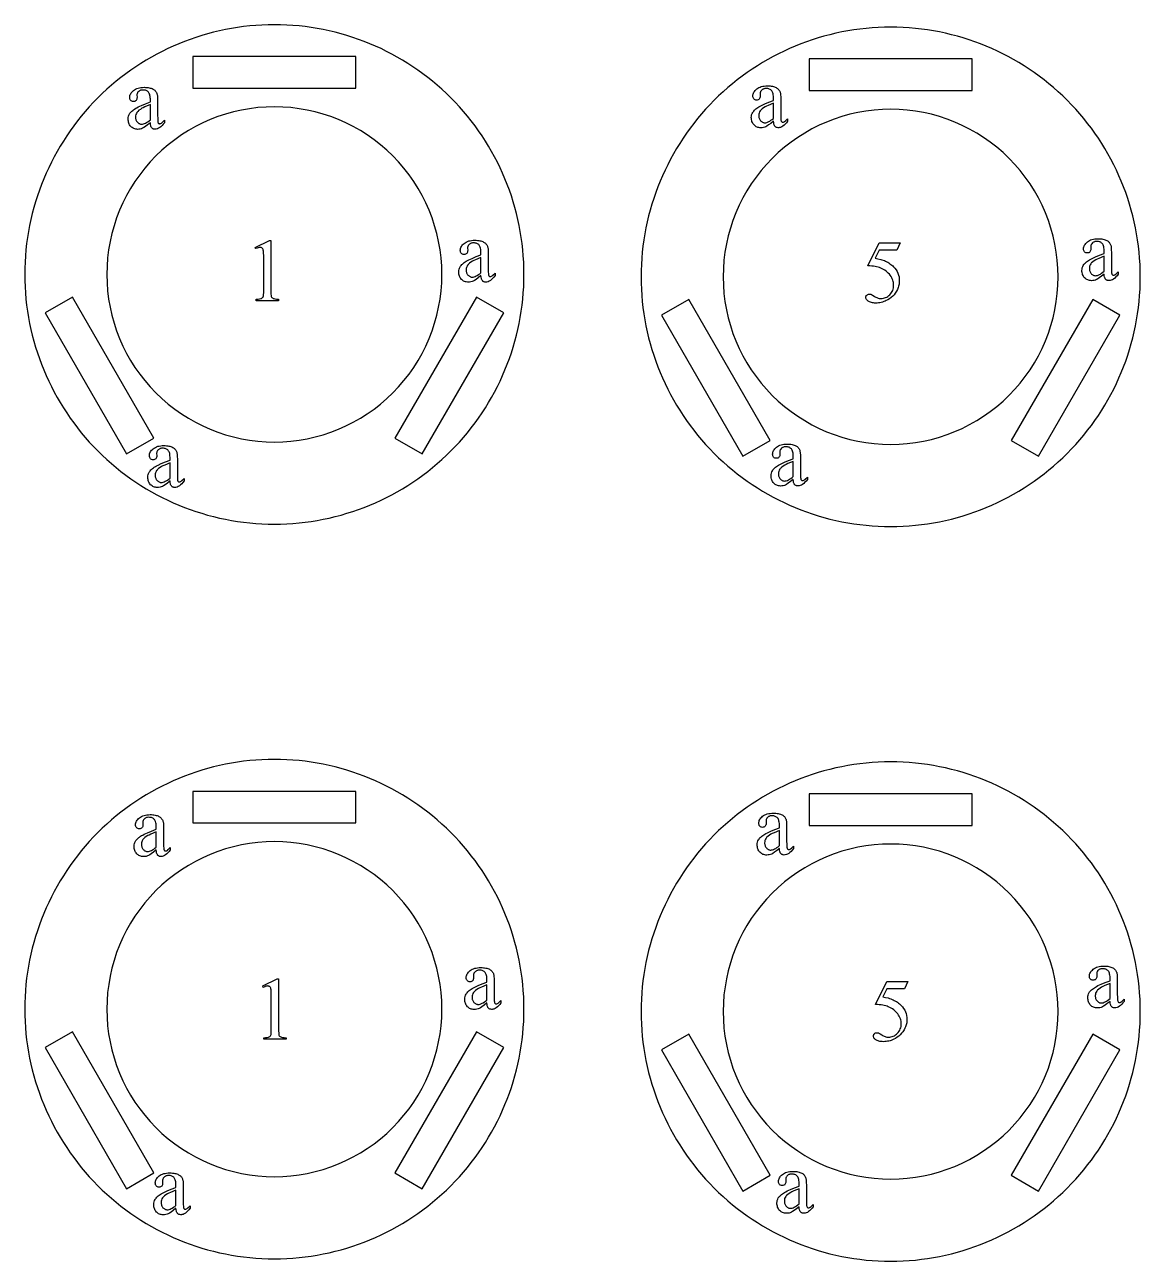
# Model space of a CAD drawing. Extents: x 6 to 600, y -207 to 349.
# Drawn here: x 8.3 to 114.5, y 12.2 to 129.8 of the extents above; entities that cross this region are included whole.
import ezdxf

# ---------------------------------------------------------------- set-up
doc = ezdxf.new("R2010")
doc.units = 0
doc.header["$MEASUREMENT"] = 0
for name, color, linetype in [('EXT', 1, 'CONTINUOUS'), ('INT', 5, 'CONTINUOUS'), ('POCKET_2_5MM', 3, 'CONTINUOUS'), ('TEXT', 18, 'CONTINUOUS')]:
    doc.layers.add(name, color=color, linetype=linetype)

msp = doc.modelspace()

# ---------------------------------------------------------------- linework, layer by layer
at = {"layer": 'EXT'}
for points in [[(32.07, 129.83, 0.414214), (8.32, 106.08, 0.414214), (32.07, 82.33, 0.414214), (55.82, 106.08, 0.414214)], [(90.71, 129.6, 0.414214), (66.96, 105.85, 0.414214), (90.71, 82.1, 0.414214), (114.46, 105.85, 0.414214)], [(32.07, 59.95, 0.414214), (8.32, 36.2, 0.414214), (32.07, 12.45, 0.414214), (55.82, 36.2, 0.414214)], [(90.71, 59.72, 0.414214), (66.96, 35.97, 0.414214), (90.71, 12.22, 0.414214), (114.46, 35.97, 0.414214)]]:
    msp.add_lwpolyline(points, format="xyb", close=True, dxfattribs=at)
at = {"layer": 'INT'}
for points in [[(32.07, 122.02, 0.414214), (16.13, 106.08, 0.414214), (32.07, 90.14, 0.414214), (48.01, 106.08, 0.414214)], [(90.71, 121.79, 0.414214), (74.77, 105.85, 0.414214), (90.71, 89.91, 0.414214), (106.64, 105.85, 0.414214)], [(32.07, 52.13, 0.414214), (16.13, 36.2, 0.414214), (32.07, 20.26, 0.414214), (48.01, 36.2, 0.414214)], [(90.71, 51.9, 0.414214), (74.77, 35.97, 0.414214), (90.71, 20.03, 0.414214), (106.64, 35.97, 0.414214)]]:
    msp.add_lwpolyline(points, format="xyb", close=True, dxfattribs=at)
at = {"layer": 'POCKET_2_5MM'}
for points in [[(24.32, 123.8), (39.82, 123.8), (39.82, 126.8), (24.32, 126.8)], [(82.96, 123.57), (98.46, 123.57), (98.46, 126.57), (82.96, 126.57)], [(20.6, 90.51), (12.85, 103.93), (10.25, 102.43), (18, 89.01)], [(51.29, 103.93), (43.54, 90.51), (46.14, 89.01), (53.89, 102.43)], [(79.24, 90.28), (71.49, 103.7), (68.89, 102.2), (76.64, 88.78)], [(109.93, 103.7), (102.18, 90.28), (104.77, 88.78), (112.52, 102.2)], [(24.32, 53.91), (39.82, 53.91), (39.82, 56.91), (24.32, 56.91)], [(82.96, 53.68), (98.46, 53.68), (98.46, 56.68), (82.96, 56.68)], [(20.6, 20.62), (12.85, 34.05), (10.25, 32.55), (18, 19.12)], [(51.29, 34.05), (43.54, 20.62), (46.14, 19.12), (53.89, 32.55)], [(79.24, 20.39), (71.49, 33.82), (68.89, 32.32), (76.64, 18.89)], [(109.93, 33.82), (102.18, 20.39), (104.77, 18.89), (112.52, 32.32)]]:
    msp.add_lwpolyline(points, close=True, dxfattribs=at)
at = {"layer": 'TEXT'}
for points in [[(20.28, 120.51), (20.01, 120.31), (19.8, 120.15), (19.64, 120.05), (19.54, 119.99), (19.43, 119.94), (19.31, 119.91), (19.19, 119.89), (19.06, 119.88), (18.97, 119.89), (18.88, 119.9), (18.79, 119.92), (18.71, 119.95), (18.63, 119.99), (18.55, 120.04), (18.48, 120.09), (18.42, 120.15), (18.36, 120.22), (18.3, 120.3), (18.26, 120.38), (18.22, 120.47), (18.2, 120.56), (18.18, 120.65), (18.16, 120.76), (18.16, 120.86), (18.17, 121), (18.19, 121.12), (18.23, 121.24), (18.29, 121.34), (18.33, 121.41), (18.39, 121.48), (18.45, 121.55), (18.52, 121.62), (18.6, 121.68), (18.68, 121.75), (18.77, 121.81), (18.88, 121.88), (18.99, 121.94), (19.12, 122.01), (19.44, 122.15), (19.82, 122.31), (20.28, 122.48), (20.28, 122.63), (20.27, 122.77), (20.26, 122.89), (20.25, 123.01), (20.23, 123.11), (20.21, 123.2), (20.17, 123.28), (20.14, 123.35), (20.1, 123.41), (20.05, 123.46), (20, 123.5), (19.94, 123.54), (19.87, 123.57), (19.81, 123.59), (19.73, 123.61), (19.65, 123.62), (19.57, 123.62), (19.45, 123.61), (19.39, 123.6), (19.34, 123.59), (19.29, 123.57), (19.24, 123.54), (19.2, 123.51), (19.16, 123.48), (19.09, 123.41), (19.06, 123.37), (19.04, 123.33), (19.02, 123.29), (19.01, 123.25), (19, 123.2), (19, 123.16), (19.01, 122.92), (19, 122.83), (18.98, 122.75), (18.95, 122.68), (18.91, 122.62), (18.86, 122.58), (18.8, 122.54), (18.73, 122.53), (18.65, 122.52), (18.58, 122.53), (18.51, 122.55), (18.46, 122.58), (18.4, 122.63), (18.36, 122.69), (18.33, 122.75), (18.31, 122.83), (18.31, 122.92), (18.31, 123.01), (18.33, 123.1), (18.36, 123.18), (18.4, 123.26), (18.45, 123.34), (18.51, 123.42), (18.59, 123.5), (18.67, 123.58), (18.77, 123.65), (18.87, 123.71), (18.99, 123.76), (19.11, 123.8), (19.24, 123.83), (19.38, 123.86), (19.54, 123.87), (19.7, 123.88), (19.82, 123.87), (19.94, 123.86), (20.05, 123.85), (20.16, 123.83), (20.26, 123.81), (20.35, 123.78), (20.44, 123.75), (20.53, 123.71), (20.58, 123.67), (20.64, 123.63), (20.69, 123.59), (20.74, 123.54), (20.78, 123.49), (20.82, 123.43), (20.85, 123.37), (20.89, 123.3), (20.9, 123.25), (20.92, 123.19), (20.94, 123.03), (20.96, 122.83), (20.96, 122.57), (20.96, 121.28), (20.97, 120.84), (20.97, 120.7), (20.98, 120.62), (20.99, 120.56), (21.01, 120.51), (21.03, 120.48), (21.05, 120.45), (21.07, 120.43), (21.1, 120.42), (21.13, 120.41), (21.16, 120.41), (21.22, 120.42), (21.28, 120.44), (21.33, 120.48), (21.4, 120.54), (21.61, 120.74), (21.61, 120.51), (21.5, 120.37), (21.38, 120.24), (21.27, 120.13), (21.16, 120.04), (21.05, 119.98), (20.94, 119.93), (20.83, 119.9), (20.78, 119.89), (20.72, 119.89), (20.63, 119.9), (20.58, 119.91), (20.54, 119.92), (20.5, 119.94), (20.47, 119.97), (20.43, 120), (20.4, 120.03), (20.37, 120.07), (20.35, 120.11), (20.33, 120.16), (20.31, 120.22), (20.29, 120.35)], [(79.57, 120.65), (79.3, 120.45), (79.09, 120.3), (78.93, 120.19), (78.83, 120.13), (78.72, 120.08), (78.6, 120.05), (78.48, 120.03), (78.36, 120.03), (78.26, 120.03), (78.17, 120.04), (78.08, 120.06), (78, 120.09), (77.92, 120.13), (77.84, 120.18), (77.77, 120.23), (77.71, 120.3), (77.65, 120.37), (77.59, 120.44), (77.55, 120.52), (77.51, 120.61), (77.49, 120.7), (77.47, 120.8), (77.46, 120.9), (77.45, 121), (77.46, 121.14), (77.48, 121.26), (77.52, 121.38), (77.58, 121.49), (77.62, 121.56), (77.68, 121.62), (77.74, 121.69), (77.81, 121.76), (77.89, 121.83), (77.97, 121.89), (78.07, 121.95), (78.17, 122.02), (78.28, 122.08), (78.41, 122.15), (78.73, 122.29), (79.11, 122.45), (79.57, 122.62), (79.57, 122.77), (79.56, 122.91), (79.56, 123.03), (79.54, 123.15), (79.52, 123.25), (79.5, 123.34), (79.47, 123.42), (79.43, 123.49), (79.39, 123.55), (79.34, 123.6), (79.29, 123.64), (79.23, 123.68), (79.16, 123.71), (79.1, 123.73), (79.02, 123.75), (78.95, 123.76), (78.86, 123.76), (78.74, 123.75), (78.68, 123.74), (78.63, 123.73), (78.58, 123.71), (78.53, 123.68), (78.49, 123.66), (78.45, 123.62), (78.38, 123.55), (78.35, 123.51), (78.33, 123.47), (78.31, 123.43), (78.3, 123.39), (78.29, 123.34), (78.29, 123.3), (78.3, 123.06), (78.29, 122.97), (78.27, 122.89), (78.24, 122.82), (78.2, 122.76), (78.15, 122.72), (78.09, 122.69), (78.02, 122.67), (77.94, 122.66), (77.87, 122.67), (77.81, 122.69), (77.75, 122.72), (77.69, 122.77), (77.65, 122.83), (77.62, 122.9), (77.6, 122.97), (77.6, 123.06), (77.6, 123.15), (77.62, 123.24), (77.65, 123.32), (77.69, 123.4), (77.74, 123.49), (77.8, 123.56), (77.88, 123.64), (77.96, 123.72), (78.06, 123.79), (78.16, 123.85), (78.28, 123.9), (78.4, 123.94), (78.53, 123.97), (78.67, 124), (78.83, 124.01), (78.99, 124.02), (79.11, 124.01), (79.23, 124.01), (79.34, 123.99), (79.45, 123.97), (79.55, 123.95), (79.64, 123.92), (79.73, 123.89), (79.82, 123.85), (79.87, 123.81), (79.93, 123.77), (79.98, 123.73), (80.03, 123.68), (80.07, 123.63), (80.11, 123.57), (80.15, 123.51), (80.18, 123.44), (80.19, 123.39), (80.21, 123.33), (80.23, 123.17), (80.25, 122.97), (80.25, 122.71), (80.25, 121.42), (80.26, 120.99), (80.26, 120.85), (80.27, 120.76), (80.28, 120.7), (80.3, 120.66), (80.32, 120.62), (80.34, 120.59), (80.37, 120.58), (80.39, 120.56), (80.42, 120.56), (80.45, 120.55), (80.51, 120.56), (80.57, 120.58), (80.62, 120.62), (80.69, 120.68), (80.9, 120.88), (80.9, 120.65), (80.79, 120.51), (80.67, 120.38), (80.56, 120.27), (80.45, 120.19), (80.34, 120.12), (80.23, 120.07), (80.12, 120.04), (80.07, 120.03), (80.01, 120.03), (79.92, 120.04), (79.87, 120.05), (79.83, 120.07), (79.79, 120.08), (79.76, 120.11), (79.72, 120.14), (79.69, 120.17), (79.66, 120.21), (79.64, 120.25), (79.62, 120.3), (79.6, 120.36), (79.58, 120.49)], [(79.57, 120.92), (79.57, 122.37), (79.05, 122.16), (78.88, 122.08), (78.76, 122.02), (78.61, 121.92), (78.48, 121.83), (78.37, 121.73), (78.33, 121.68), (78.29, 121.64), (78.23, 121.53), (78.18, 121.43), (78.16, 121.32), (78.15, 121.2), (78.15, 121.13), (78.16, 121.06), (78.17, 120.99), (78.19, 120.93), (78.22, 120.87), (78.25, 120.81), (78.28, 120.75), (78.33, 120.7), (78.37, 120.66), (78.42, 120.62), (78.47, 120.58), (78.52, 120.56), (78.57, 120.53), (78.62, 120.52), (78.68, 120.51), (78.74, 120.51), (78.82, 120.51), (78.91, 120.53), (79, 120.57), (79.1, 120.61), (79.21, 120.67), (79.32, 120.74), (79.44, 120.82)], [(20.28, 120.78), (20.28, 122.23), (19.76, 122.02), (19.59, 121.94), (19.47, 121.88), (19.32, 121.78), (19.19, 121.69), (19.08, 121.59), (19.04, 121.54), (19, 121.49), (18.94, 121.39), (18.89, 121.29), (18.87, 121.17), (18.86, 121.06), (18.86, 120.99), (18.87, 120.92), (18.88, 120.85), (18.9, 120.79), (18.93, 120.73), (18.96, 120.67), (18.99, 120.61), (19.04, 120.56), (19.08, 120.52), (19.13, 120.48), (19.18, 120.44), (19.23, 120.42), (19.28, 120.39), (19.33, 120.38), (19.39, 120.37), (19.45, 120.37), (19.53, 120.37), (19.62, 120.39), (19.71, 120.42), (19.81, 120.47), (19.92, 120.53), (20.03, 120.6), (20.15, 120.68)], [(111.03, 106.11), (110.76, 105.91), (110.55, 105.75), (110.39, 105.64), (110.29, 105.59), (110.18, 105.54), (110.06, 105.51), (109.94, 105.49), (109.81, 105.48), (109.72, 105.49), (109.63, 105.5), (109.54, 105.52), (109.45, 105.55), (109.38, 105.59), (109.3, 105.63), (109.23, 105.69), (109.16, 105.75), (109.1, 105.82), (109.05, 105.9), (109.01, 105.98), (108.97, 106.06), (108.95, 106.15), (108.93, 106.25), (108.91, 106.35), (108.91, 106.46), (108.92, 106.59), (108.94, 106.72), (108.98, 106.84), (109.03, 106.94), (109.08, 107.01), (109.13, 107.08), (109.2, 107.15), (109.27, 107.22), (109.34, 107.28), (109.43, 107.35), (109.52, 107.41), (109.62, 107.47), (109.74, 107.54), (109.87, 107.6), (110.19, 107.75), (110.57, 107.91), (111.03, 108.08), (111.03, 108.23), (111.02, 108.36), (111.01, 108.49), (111, 108.6), (110.98, 108.71), (110.95, 108.8), (110.92, 108.88), (110.89, 108.95), (110.84, 109.01), (110.8, 109.06), (110.74, 109.1), (110.69, 109.14), (110.62, 109.17), (110.56, 109.19), (110.48, 109.21), (110.4, 109.22), (110.32, 109.22), (110.2, 109.21), (110.14, 109.2), (110.09, 109.18), (110.04, 109.16), (109.99, 109.14), (109.95, 109.11), (109.9, 109.08), (109.84, 109), (109.81, 108.97), (109.79, 108.93), (109.77, 108.89), (109.76, 108.84), (109.75, 108.8), (109.75, 108.75), (109.76, 108.51), (109.75, 108.42), (109.73, 108.34), (109.7, 108.28), (109.66, 108.22), (109.61, 108.17), (109.55, 108.14), (109.48, 108.12), (109.4, 108.12), (109.33, 108.12), (109.26, 108.14), (109.2, 108.18), (109.15, 108.22), (109.11, 108.28), (109.08, 108.35), (109.06, 108.43), (109.05, 108.52), (109.06, 108.61), (109.08, 108.69), (109.11, 108.78), (109.15, 108.86), (109.2, 108.94), (109.26, 109.02), (109.33, 109.1), (109.42, 109.17), (109.52, 109.24), (109.62, 109.3), (109.73, 109.36), (109.86, 109.4), (109.99, 109.43), (110.13, 109.45), (110.28, 109.47), (110.44, 109.47), (110.57, 109.47), (110.69, 109.46), (110.8, 109.45), (110.9, 109.43), (111.01, 109.41), (111.1, 109.38), (111.19, 109.34), (111.27, 109.3), (111.33, 109.27), (111.39, 109.23), (111.44, 109.19), (111.49, 109.14), (111.53, 109.08), (111.57, 109.03), (111.6, 108.97), (111.63, 108.9), (111.65, 108.85), (111.67, 108.79), (111.69, 108.63), (111.7, 108.42), (111.71, 108.17), (111.71, 106.88), (111.71, 106.44), (111.72, 106.3), (111.73, 106.21), (111.74, 106.16), (111.76, 106.11), (111.78, 106.08), (111.8, 106.05), (111.82, 106.03), (111.85, 106.02), (111.88, 106.01), (111.91, 106.01), (111.97, 106.02), (112.02, 106.04), (112.08, 106.08), (112.15, 106.14), (112.36, 106.34), (112.36, 106.11), (112.25, 105.96), (112.13, 105.84), (112.02, 105.73), (111.91, 105.64), (111.8, 105.57), (111.69, 105.52), (111.58, 105.5), (111.53, 105.49), (111.47, 105.49), (111.38, 105.49), (111.33, 105.51), (111.29, 105.52), (111.25, 105.54), (111.21, 105.56), (111.18, 105.59), (111.15, 105.63), (111.12, 105.67), (111.1, 105.71), (111.08, 105.76), (111.06, 105.82), (111.03, 105.95)], [(30.24, 108.65), (31.61, 109.32), (31.74, 109.32), (31.74, 104.57), (31.74, 104.36), (31.75, 104.19), (31.76, 104.06), (31.78, 103.98), (31.81, 103.93), (31.84, 103.88), (31.89, 103.84), (31.95, 103.8), (32.02, 103.78), (32.13, 103.76), (32.28, 103.74), (32.45, 103.73), (32.45, 103.58), (30.34, 103.58), (30.34, 103.73), (30.52, 103.74), (30.66, 103.76), (30.77, 103.78), (30.85, 103.8), (30.9, 103.84), (30.95, 103.87), (30.99, 103.92), (31.01, 103.96), (31.03, 104.04), (31.05, 104.17), (31.06, 104.34), (31.06, 104.57), (31.06, 107.61), (31.06, 107.89), (31.05, 108.11), (31.03, 108.28), (31.02, 108.4), (31, 108.46), (30.98, 108.51), (30.95, 108.56), (30.91, 108.59), (30.87, 108.62), (30.83, 108.64), (30.78, 108.65), (30.73, 108.65), (30.64, 108.65), (30.54, 108.62), (30.43, 108.58), (30.3, 108.53)], [(51.73, 105.97), (51.47, 105.76), (51.26, 105.61), (51.1, 105.5), (51, 105.44), (50.89, 105.4), (50.77, 105.37), (50.65, 105.35), (50.52, 105.34), (50.43, 105.34), (50.33, 105.36), (50.25, 105.38), (50.16, 105.41), (50.08, 105.45), (50.01, 105.49), (49.94, 105.55), (49.87, 105.61), (49.81, 105.68), (49.76, 105.76), (49.72, 105.84), (49.68, 105.92), (49.65, 106.01), (49.63, 106.11), (49.62, 106.21), (49.62, 106.32), (49.63, 106.45), (49.65, 106.58), (49.69, 106.69), (49.74, 106.8), (49.79, 106.87), (49.84, 106.94), (49.91, 107.01), (49.98, 107.07), (50.05, 107.14), (50.14, 107.21), (50.23, 107.27), (50.33, 107.33), (50.45, 107.4), (50.58, 107.46), (50.9, 107.61), (51.28, 107.77), (51.73, 107.94), (51.73, 108.09), (51.73, 108.22), (51.72, 108.35), (51.71, 108.46), (51.69, 108.57), (51.66, 108.66), (51.63, 108.74), (51.6, 108.81), (51.55, 108.87), (51.51, 108.92), (51.45, 108.96), (51.4, 109), (51.33, 109.03), (51.26, 109.05), (51.19, 109.06), (51.11, 109.07), (51.03, 109.08), (50.91, 109.07), (50.85, 109.06), (50.79, 109.04), (50.74, 109.02), (50.7, 109), (50.65, 108.97), (50.61, 108.94), (50.55, 108.86), (50.52, 108.83), (50.5, 108.79), (50.48, 108.74), (50.47, 108.7), (50.46, 108.66), (50.46, 108.61), (50.47, 108.37), (50.46, 108.28), (50.44, 108.2), (50.41, 108.14), (50.37, 108.08), (50.32, 108.03), (50.26, 108), (50.19, 107.98), (50.11, 107.97), (50.04, 107.98), (49.97, 108), (49.91, 108.04), (49.86, 108.08), (49.82, 108.14), (49.79, 108.21), (49.77, 108.29), (49.76, 108.38), (49.77, 108.47), (49.79, 108.55), (49.82, 108.64), (49.86, 108.72), (49.91, 108.8), (49.97, 108.88), (50.04, 108.96), (50.13, 109.03), (50.23, 109.1), (50.33, 109.16), (50.44, 109.21), (50.57, 109.26), (50.7, 109.29), (50.84, 109.31), (50.99, 109.33), (51.15, 109.33), (51.28, 109.33), (51.4, 109.32), (51.51, 109.31), (51.61, 109.29), (51.72, 109.26), (51.81, 109.24), (51.9, 109.2), (51.98, 109.16), (52.04, 109.13), (52.1, 109.09), (52.15, 109.04), (52.2, 109), (52.24, 108.94), (52.28, 108.89), (52.31, 108.82), (52.34, 108.76), (52.36, 108.71), (52.38, 108.65), (52.4, 108.49), (52.41, 108.28), (52.42, 108.03), (52.42, 106.74), (52.42, 106.3), (52.43, 106.16), (52.44, 106.07), (52.45, 106.02), (52.47, 105.97), (52.49, 105.93), (52.51, 105.91), (52.53, 105.89), (52.56, 105.88), (52.59, 105.87), (52.62, 105.87), (52.68, 105.87), (52.73, 105.9), (52.79, 105.94), (52.86, 106), (53.07, 106.2), (53.07, 105.97), (52.95, 105.82), (52.84, 105.69), (52.73, 105.59), (52.62, 105.5), (52.51, 105.43), (52.4, 105.38), (52.29, 105.35), (52.24, 105.35), (52.18, 105.34), (52.09, 105.35), (52.04, 105.36), (52, 105.38), (51.96, 105.4), (51.92, 105.42), (51.89, 105.45), (51.86, 105.49), (51.83, 105.52), (51.81, 105.57), (51.79, 105.62), (51.77, 105.68), (51.74, 105.81)], [(91.62, 109.08), (91.3, 108.38), (89.61, 108.38), (89.24, 107.62), (89.5, 107.57), (89.76, 107.51), (89.88, 107.47), (90, 107.43), (90.11, 107.39), (90.22, 107.34), (90.33, 107.28), (90.43, 107.23), (90.53, 107.17), (90.63, 107.1), (90.72, 107.03), (90.81, 106.96), (90.9, 106.89), (90.98, 106.81), (91.11, 106.66), (91.22, 106.51), (91.31, 106.35), (91.39, 106.19), (91.45, 106.02), (91.5, 105.85), (91.52, 105.67), (91.53, 105.48), (91.53, 105.37), (91.52, 105.26), (91.51, 105.15), (91.49, 105.05), (91.46, 104.95), (91.43, 104.85), (91.39, 104.75), (91.35, 104.66), (91.25, 104.48), (91.15, 104.31), (91.03, 104.15), (90.9, 104.01), (90.75, 103.89), (90.61, 103.77), (90.45, 103.67), (90.29, 103.59), (90.17, 103.53), (90.05, 103.49), (89.92, 103.45), (89.8, 103.42), (89.68, 103.39), (89.56, 103.37), (89.43, 103.36), (89.31, 103.36), (89.18, 103.36), (89.07, 103.37), (88.97, 103.38), (88.87, 103.4), (88.78, 103.43), (88.7, 103.46), (88.63, 103.49), (88.57, 103.53), (88.52, 103.57), (88.47, 103.62), (88.43, 103.66), (88.4, 103.71), (88.37, 103.76), (88.35, 103.81), (88.34, 103.86), (88.34, 103.91), (88.35, 103.97), (88.36, 104.02), (88.39, 104.07), (88.44, 104.12), (88.49, 104.15), (88.54, 104.18), (88.61, 104.2), (88.68, 104.2), (88.78, 104.2), (88.82, 104.19), (88.87, 104.17), (88.97, 104.11), (89.14, 104), (89.22, 103.95), (89.3, 103.91), (89.38, 103.87), (89.45, 103.84), (89.53, 103.82), (89.61, 103.8), (89.69, 103.79), (89.77, 103.79), (89.89, 103.79), (90.01, 103.81), (90.12, 103.84), (90.23, 103.88), (90.33, 103.93), (90.43, 103.99), (90.53, 104.07), (90.62, 104.15), (90.71, 104.25), (90.78, 104.35), (90.85, 104.45), (90.9, 104.56), (90.94, 104.67), (90.97, 104.79), (90.99, 104.92), (90.99, 105.05), (90.99, 105.17), (90.97, 105.3), (90.95, 105.42), (90.91, 105.54), (90.86, 105.66), (90.81, 105.77), (90.74, 105.89), (90.66, 106), (90.58, 106.11), (90.48, 106.21), (90.38, 106.3), (90.27, 106.39), (90.16, 106.47), (90.03, 106.55), (89.9, 106.62), (89.76, 106.68), (89.64, 106.73), (89.51, 106.76), (89.37, 106.8), (89.23, 106.83), (89.07, 106.85), (88.9, 106.87), (88.72, 106.89), (88.53, 106.9), (89.61, 109.08)], [(51.73, 106.24), (51.73, 107.68), (51.22, 107.47), (51.04, 107.39), (50.93, 107.33), (50.77, 107.24), (50.64, 107.14), (50.54, 107.05), (50.5, 107), (50.46, 106.95), (50.4, 106.85), (50.35, 106.74), (50.32, 106.63), (50.32, 106.51), (50.32, 106.44), (50.33, 106.37), (50.34, 106.3), (50.36, 106.24), (50.39, 106.18), (50.42, 106.12), (50.45, 106.07), (50.49, 106.02), (50.54, 105.97), (50.59, 105.93), (50.64, 105.9), (50.69, 105.87), (50.74, 105.85), (50.79, 105.83), (50.85, 105.82), (50.9, 105.82), (50.99, 105.83), (51.07, 105.85), (51.17, 105.88), (51.27, 105.93), (51.38, 105.98), (51.49, 106.06), (51.61, 106.14)], [(111.03, 106.38), (111.03, 107.83), (110.51, 107.61), (110.34, 107.53), (110.22, 107.47), (110.06, 107.38), (109.94, 107.29), (109.83, 107.19), (109.79, 107.14), (109.75, 107.09), (109.69, 106.99), (109.64, 106.88), (109.62, 106.77), (109.61, 106.66), (109.61, 106.58), (109.62, 106.51), (109.63, 106.45), (109.65, 106.38), (109.68, 106.32), (109.71, 106.26), (109.74, 106.21), (109.78, 106.16), (109.83, 106.11), (109.88, 106.07), (109.93, 106.04), (109.98, 106.01), (110.03, 105.99), (110.08, 105.97), (110.14, 105.97), (110.2, 105.96), (110.28, 105.97), (110.37, 105.99), (110.46, 106.02), (110.56, 106.07), (110.67, 106.12), (110.78, 106.2), (110.9, 106.28)], [(22.15, 86.44), (21.89, 86.23), (21.68, 86.08), (21.52, 85.97), (21.42, 85.91), (21.3, 85.87), (21.19, 85.84), (21.06, 85.82), (20.94, 85.81), (20.84, 85.81), (20.75, 85.83), (20.66, 85.85), (20.58, 85.88), (20.5, 85.92), (20.43, 85.96), (20.36, 86.02), (20.29, 86.08), (20.23, 86.15), (20.18, 86.23), (20.14, 86.31), (20.1, 86.39), (20.07, 86.48), (20.05, 86.58), (20.04, 86.68), (20.04, 86.79), (20.04, 86.92), (20.07, 87.05), (20.11, 87.16), (20.16, 87.27), (20.21, 87.34), (20.26, 87.41), (20.32, 87.48), (20.39, 87.54), (20.47, 87.61), (20.56, 87.67), (20.65, 87.74), (20.75, 87.8), (20.87, 87.87), (21, 87.93), (21.31, 88.08), (21.7, 88.24), (22.15, 88.41), (22.15, 88.56), (22.15, 88.69), (22.14, 88.82), (22.13, 88.93), (22.11, 89.04), (22.08, 89.13), (22.05, 89.21), (22.01, 89.28), (21.97, 89.34), (21.92, 89.39), (21.87, 89.43), (21.81, 89.47), (21.75, 89.49), (21.68, 89.52), (21.61, 89.53), (21.53, 89.54), (21.45, 89.55), (21.32, 89.54), (21.27, 89.53), (21.21, 89.51), (21.16, 89.49), (21.11, 89.47), (21.07, 89.44), (21.03, 89.41), (20.96, 89.33), (20.94, 89.29), (20.91, 89.26), (20.9, 89.21), (20.88, 89.17), (20.88, 89.13), (20.87, 89.08), (20.88, 88.84), (20.88, 88.75), (20.86, 88.67), (20.83, 88.61), (20.78, 88.55), (20.73, 88.5), (20.67, 88.47), (20.6, 88.45), (20.53, 88.44), (20.46, 88.45), (20.39, 88.47), (20.33, 88.5), (20.28, 88.55), (20.24, 88.61), (20.21, 88.68), (20.19, 88.76), (20.18, 88.85), (20.19, 88.93), (20.2, 89.02), (20.23, 89.11), (20.27, 89.19), (20.32, 89.27), (20.39, 89.35), (20.46, 89.43), (20.55, 89.5), (20.64, 89.57), (20.75, 89.63), (20.86, 89.68), (20.98, 89.73), (21.12, 89.76), (21.26, 89.78), (21.41, 89.8), (21.57, 89.8), (21.69, 89.8), (21.81, 89.79), (21.92, 89.78), (22.03, 89.76), (22.13, 89.73), (22.23, 89.71), (22.32, 89.67), (22.4, 89.63), (22.46, 89.6), (22.51, 89.56), (22.57, 89.51), (22.61, 89.47), (22.66, 89.41), (22.7, 89.36), (22.73, 89.29), (22.76, 89.23), (22.78, 89.18), (22.79, 89.12), (22.82, 88.96), (22.83, 88.75), (22.84, 88.5), (22.84, 87.21), (22.84, 86.77), (22.85, 86.63), (22.86, 86.54), (22.87, 86.49), (22.88, 86.44), (22.9, 86.4), (22.92, 86.38), (22.95, 86.36), (22.98, 86.35), (23, 86.34), (23.03, 86.34), (23.1, 86.34), (23.15, 86.37), (23.2, 86.41), (23.28, 86.47), (23.49, 86.67), (23.49, 86.44), (23.37, 86.29), (23.26, 86.16), (23.14, 86.06), (23.03, 85.97), (22.92, 85.9), (22.81, 85.85), (22.71, 85.82), (22.65, 85.82), (22.6, 85.81), (22.5, 85.82), (22.46, 85.83), (22.42, 85.85), (22.38, 85.87), (22.34, 85.89), (22.31, 85.92), (22.28, 85.96), (22.25, 85.99), (22.22, 86.04), (22.2, 86.09), (22.18, 86.15), (22.16, 86.28)], [(81.44, 86.58), (81.18, 86.38), (80.97, 86.22), (80.81, 86.11), (80.71, 86.05), (80.59, 86.01), (80.48, 85.98), (80.36, 85.96), (80.23, 85.95), (80.13, 85.96), (80.04, 85.97), (79.95, 85.99), (79.87, 86.02), (79.79, 86.06), (79.72, 86.1), (79.65, 86.16), (79.58, 86.22), (79.52, 86.29), (79.47, 86.37), (79.43, 86.45), (79.39, 86.53), (79.36, 86.62), (79.34, 86.72), (79.33, 86.82), (79.33, 86.93), (79.33, 87.06), (79.36, 87.19), (79.4, 87.31), (79.45, 87.41), (79.5, 87.48), (79.55, 87.55), (79.61, 87.62), (79.68, 87.69), (79.76, 87.75), (79.85, 87.82), (79.94, 87.88), (80.04, 87.94), (80.16, 88.01), (80.29, 88.07), (80.6, 88.22), (80.99, 88.38), (81.44, 88.55), (81.44, 88.7), (81.44, 88.83), (81.43, 88.96), (81.42, 89.07), (81.4, 89.18), (81.37, 89.27), (81.34, 89.35), (81.3, 89.42), (81.26, 89.48), (81.21, 89.53), (81.16, 89.57), (81.1, 89.61), (81.04, 89.64), (80.97, 89.66), (80.9, 89.68), (80.82, 89.69), (80.74, 89.69), (80.61, 89.68), (80.56, 89.67), (80.5, 89.65), (80.45, 89.63), (80.41, 89.61), (80.36, 89.58), (80.32, 89.55), (80.25, 89.47), (80.23, 89.44), (80.2, 89.4), (80.19, 89.36), (80.17, 89.31), (80.17, 89.27), (80.16, 89.22), (80.17, 88.98), (80.17, 88.89), (80.15, 88.81), (80.12, 88.75), (80.07, 88.69), (80.02, 88.64), (79.96, 88.61), (79.89, 88.59), (79.82, 88.59), (79.75, 88.59), (79.68, 88.61), (79.62, 88.65), (79.57, 88.69), (79.53, 88.75), (79.5, 88.82), (79.48, 88.9), (79.47, 88.99), (79.48, 89.08), (79.49, 89.16), (79.52, 89.25), (79.56, 89.33), (79.61, 89.41), (79.68, 89.49), (79.75, 89.57), (79.84, 89.64), (79.93, 89.71), (80.04, 89.77), (80.15, 89.83), (80.28, 89.87), (80.41, 89.9), (80.55, 89.92), (80.7, 89.94), (80.86, 89.94), (80.98, 89.94), (81.1, 89.93), (81.21, 89.92), (81.32, 89.9), (81.42, 89.88), (81.52, 89.85), (81.61, 89.81), (81.69, 89.77), (81.75, 89.74), (81.81, 89.7), (81.86, 89.65), (81.9, 89.61), (81.95, 89.55), (81.99, 89.5), (82.02, 89.44), (82.05, 89.37), (82.07, 89.32), (82.08, 89.26), (82.11, 89.1), (82.12, 88.89), (82.13, 88.64), (82.13, 87.35), (82.13, 86.91), (82.14, 86.77), (82.15, 86.68), (82.16, 86.63), (82.17, 86.58), (82.19, 86.55), (82.22, 86.52), (82.24, 86.5), (82.27, 86.49), (82.3, 86.48), (82.33, 86.48), (82.39, 86.49), (82.44, 86.51), (82.5, 86.55), (82.57, 86.61), (82.78, 86.81), (82.78, 86.58), (82.66, 86.43), (82.55, 86.31), (82.43, 86.2), (82.32, 86.11), (82.21, 86.04), (82.1, 85.99), (82, 85.97), (81.94, 85.96), (81.89, 85.96), (81.79, 85.96), (81.75, 85.98), (81.71, 85.99), (81.67, 86.01), (81.63, 86.03), (81.6, 86.06), (81.57, 86.1), (81.54, 86.13), (81.51, 86.18), (81.49, 86.23), (81.47, 86.29), (81.45, 86.42)], [(81.44, 86.85), (81.44, 88.29), (80.93, 88.08), (80.75, 88), (80.63, 87.94), (80.48, 87.85), (80.35, 87.76), (80.25, 87.66), (80.2, 87.61), (80.16, 87.56), (80.1, 87.46), (80.06, 87.35), (80.03, 87.24), (80.02, 87.13), (80.03, 87.05), (80.03, 86.98), (80.05, 86.92), (80.07, 86.85), (80.09, 86.79), (80.12, 86.73), (80.16, 86.68), (80.2, 86.63), (80.25, 86.58), (80.29, 86.54), (80.34, 86.51), (80.39, 86.48), (80.45, 86.46), (80.5, 86.44), (80.55, 86.44), (80.61, 86.43), (80.69, 86.44), (80.78, 86.46), (80.88, 86.49), (80.98, 86.54), (81.08, 86.59), (81.2, 86.67), (81.32, 86.75)], [(22.15, 86.71), (22.15, 88.15), (21.64, 87.94), (21.46, 87.86), (21.34, 87.8), (21.19, 87.71), (21.06, 87.61), (20.96, 87.52), (20.91, 87.47), (20.87, 87.42), (20.81, 87.32), (20.77, 87.21), (20.74, 87.1), (20.73, 86.98), (20.74, 86.91), (20.74, 86.84), (20.76, 86.77), (20.78, 86.71), (20.8, 86.65), (20.83, 86.59), (20.87, 86.54), (20.91, 86.49), (20.96, 86.44), (21, 86.4), (21.05, 86.37), (21.1, 86.34), (21.16, 86.32), (21.21, 86.3), (21.26, 86.29), (21.32, 86.29), (21.4, 86.3), (21.49, 86.32), (21.59, 86.35), (21.69, 86.4), (21.79, 86.45), (21.91, 86.52), (22.03, 86.61)], [(20.84, 51.34), (20.57, 51.13), (20.36, 50.98), (20.21, 50.87), (20.11, 50.81), (19.99, 50.77), (19.87, 50.73), (19.75, 50.72), (19.63, 50.71), (19.53, 50.71), (19.44, 50.73), (19.35, 50.75), (19.27, 50.78), (19.19, 50.81), (19.12, 50.86), (19.04, 50.92), (18.98, 50.98), (18.92, 51.05), (18.87, 51.12), (18.82, 51.2), (18.79, 51.29), (18.76, 51.38), (18.74, 51.48), (18.73, 51.58), (18.72, 51.69), (18.73, 51.82), (18.75, 51.95), (18.79, 52.06), (18.85, 52.17), (18.89, 52.24), (18.95, 52.31), (19.01, 52.38), (19.08, 52.44), (19.16, 52.51), (19.24, 52.57), (19.34, 52.64), (19.44, 52.7), (19.55, 52.76), (19.68, 52.83), (20, 52.98), (20.38, 53.13), (20.84, 53.31), (20.84, 53.46), (20.84, 53.59), (20.83, 53.72), (20.81, 53.83), (20.79, 53.93), (20.77, 54.03), (20.74, 54.11), (20.7, 54.18), (20.66, 54.23), (20.61, 54.28), (20.56, 54.33), (20.5, 54.36), (20.44, 54.39), (20.37, 54.42), (20.3, 54.43), (20.22, 54.44), (20.13, 54.45), (20.01, 54.44), (19.95, 54.43), (19.9, 54.41), (19.85, 54.39), (19.8, 54.37), (19.76, 54.34), (19.72, 54.31), (19.65, 54.23), (19.62, 54.19), (19.6, 54.15), (19.58, 54.11), (19.57, 54.07), (19.56, 54.03), (19.56, 53.98), (19.57, 53.74), (19.56, 53.65), (19.55, 53.57), (19.52, 53.5), (19.47, 53.45), (19.42, 53.4), (19.36, 53.37), (19.29, 53.35), (19.22, 53.34), (19.14, 53.35), (19.08, 53.37), (19.02, 53.4), (18.97, 53.45), (18.92, 53.51), (18.89, 53.58), (18.87, 53.66), (18.87, 53.75), (18.87, 53.83), (18.89, 53.92), (18.92, 54), (18.96, 54.09), (19.01, 54.17), (19.07, 54.25), (19.15, 54.33), (19.23, 54.4), (19.33, 54.47), (19.43, 54.53), (19.55, 54.58), (19.67, 54.62), (19.81, 54.66), (19.95, 54.68), (20.1, 54.69), (20.26, 54.7), (20.38, 54.7), (20.5, 54.69), (20.61, 54.68), (20.72, 54.66), (20.82, 54.63), (20.91, 54.6), (21, 54.57), (21.09, 54.53), (21.15, 54.5), (21.2, 54.46), (21.25, 54.41), (21.3, 54.36), (21.34, 54.31), (21.38, 54.25), (21.42, 54.19), (21.45, 54.13), (21.47, 54.08), (21.48, 54.01), (21.51, 53.86), (21.52, 53.65), (21.52, 53.4), (21.52, 52.11), (21.53, 51.67), (21.54, 51.53), (21.54, 51.44), (21.56, 51.38), (21.57, 51.34), (21.59, 51.3), (21.61, 51.28), (21.64, 51.26), (21.66, 51.25), (21.69, 51.24), (21.72, 51.24), (21.79, 51.24), (21.84, 51.26), (21.89, 51.3), (21.97, 51.37), (22.17, 51.57), (22.17, 51.34), (22.06, 51.19), (21.95, 51.06), (21.83, 50.96), (21.72, 50.87), (21.61, 50.8), (21.5, 50.75), (21.39, 50.72), (21.34, 50.72), (21.29, 50.71), (21.19, 50.72), (21.15, 50.73), (21.1, 50.75), (21.07, 50.77), (21.03, 50.79), (21, 50.82), (20.96, 50.85), (20.94, 50.89), (20.91, 50.94), (20.89, 50.99), (20.87, 51.04), (20.85, 51.18)], [(80.13, 51.48), (79.86, 51.27), (79.65, 51.12), (79.5, 51.01), (79.4, 50.95), (79.28, 50.91), (79.16, 50.88), (79.04, 50.86), (78.92, 50.85), (78.82, 50.85), (78.73, 50.87), (78.64, 50.89), (78.56, 50.92), (78.48, 50.96), (78.41, 51), (78.34, 51.06), (78.27, 51.12), (78.21, 51.19), (78.16, 51.27), (78.11, 51.35), (78.08, 51.43), (78.05, 51.52), (78.03, 51.62), (78.02, 51.72), (78.01, 51.83), (78.02, 51.96), (78.05, 52.09), (78.08, 52.2), (78.14, 52.31), (78.18, 52.38), (78.24, 52.45), (78.3, 52.52), (78.37, 52.58), (78.45, 52.65), (78.53, 52.71), (78.63, 52.78), (78.73, 52.84), (78.84, 52.91), (78.98, 52.97), (79.29, 53.12), (79.68, 53.28), (80.13, 53.45), (80.13, 53.6), (80.13, 53.73), (80.12, 53.86), (80.1, 53.97), (80.08, 54.08), (80.06, 54.17), (80.03, 54.25), (79.99, 54.32), (79.95, 54.38), (79.9, 54.43), (79.85, 54.47), (79.79, 54.5), (79.73, 54.53), (79.66, 54.56), (79.59, 54.57), (79.51, 54.58), (79.42, 54.59), (79.3, 54.58), (79.24, 54.57), (79.19, 54.55), (79.14, 54.53), (79.09, 54.51), (79.05, 54.48), (79.01, 54.45), (78.94, 54.37), (78.91, 54.33), (78.89, 54.3), (78.87, 54.25), (78.86, 54.21), (78.85, 54.17), (78.85, 54.12), (78.86, 53.88), (78.85, 53.79), (78.84, 53.71), (78.81, 53.65), (78.76, 53.59), (78.71, 53.54), (78.65, 53.51), (78.58, 53.49), (78.51, 53.48), (78.43, 53.49), (78.37, 53.51), (78.31, 53.54), (78.26, 53.59), (78.21, 53.65), (78.18, 53.72), (78.17, 53.8), (78.16, 53.89), (78.17, 53.97), (78.18, 54.06), (78.21, 54.15), (78.25, 54.23), (78.3, 54.31), (78.36, 54.39), (78.44, 54.47), (78.52, 54.54), (78.62, 54.61), (78.73, 54.67), (78.84, 54.72), (78.96, 54.77), (79.1, 54.8), (79.24, 54.82), (79.39, 54.84), (79.55, 54.84), (79.67, 54.84), (79.79, 54.83), (79.9, 54.82), (80.01, 54.8), (80.11, 54.77), (80.21, 54.74), (80.29, 54.71), (80.38, 54.67), (80.44, 54.64), (80.49, 54.6), (80.54, 54.55), (80.59, 54.51), (80.63, 54.45), (80.67, 54.4), (80.71, 54.33), (80.74, 54.27), (80.76, 54.22), (80.77, 54.16), (80.8, 54), (80.81, 53.79), (80.81, 53.54), (80.81, 52.25), (80.82, 51.81), (80.83, 51.67), (80.83, 51.58), (80.85, 51.53), (80.86, 51.48), (80.88, 51.44), (80.9, 51.42), (80.93, 51.4), (80.95, 51.39), (80.98, 51.38), (81.01, 51.38), (81.08, 51.38), (81.13, 51.41), (81.18, 51.44), (81.26, 51.51), (81.47, 51.71), (81.47, 51.48), (81.35, 51.33), (81.24, 51.2), (81.12, 51.1), (81.01, 51.01), (80.9, 50.94), (80.79, 50.89), (80.68, 50.86), (80.63, 50.86), (80.58, 50.85), (80.48, 50.86), (80.44, 50.87), (80.4, 50.89), (80.36, 50.91), (80.32, 50.93), (80.29, 50.96), (80.25, 51), (80.23, 51.03), (80.2, 51.08), (80.18, 51.13), (80.16, 51.19), (80.14, 51.32)], [(20.84, 51.6), (20.84, 53.05), (20.32, 52.84), (20.15, 52.76), (20.03, 52.7), (19.88, 52.61), (19.75, 52.51), (19.64, 52.42), (19.6, 52.37), (19.56, 52.32), (19.5, 52.22), (19.46, 52.11), (19.43, 52), (19.42, 51.88), (19.42, 51.81), (19.43, 51.74), (19.45, 51.67), (19.47, 51.61), (19.49, 51.55), (19.52, 51.49), (19.56, 51.44), (19.6, 51.39), (19.64, 51.34), (19.69, 51.3), (19.74, 51.27), (19.79, 51.24), (19.84, 51.22), (19.9, 51.2), (19.95, 51.19), (20.01, 51.19), (20.09, 51.2), (20.18, 51.22), (20.27, 51.25), (20.37, 51.29), (20.48, 51.35), (20.59, 51.42), (20.71, 51.51)], [(80.13, 51.75), (80.13, 53.19), (79.61, 52.98), (79.44, 52.9), (79.32, 52.84), (79.17, 52.75), (79.04, 52.65), (78.93, 52.56), (78.89, 52.51), (78.85, 52.46), (78.79, 52.36), (78.75, 52.25), (78.72, 52.14), (78.71, 52.02), (78.71, 51.95), (78.72, 51.88), (78.74, 51.81), (78.76, 51.75), (78.78, 51.69), (78.81, 51.63), (78.85, 51.58), (78.89, 51.53), (78.93, 51.48), (78.98, 51.44), (79.03, 51.41), (79.08, 51.38), (79.13, 51.36), (79.19, 51.34), (79.24, 51.33), (79.3, 51.33), (79.38, 51.34), (79.47, 51.36), (79.56, 51.39), (79.67, 51.43), (79.77, 51.49), (79.88, 51.56), (80, 51.65)], [(52.3, 36.79), (52.03, 36.59), (51.82, 36.43), (51.67, 36.33), (51.56, 36.27), (51.45, 36.22), (51.33, 36.19), (51.21, 36.17), (51.09, 36.16), (50.99, 36.17), (50.9, 36.18), (50.81, 36.2), (50.73, 36.23), (50.65, 36.27), (50.57, 36.32), (50.5, 36.37), (50.44, 36.43), (50.38, 36.5), (50.33, 36.58), (50.28, 36.66), (50.25, 36.75), (50.22, 36.84), (50.2, 36.93), (50.19, 37.04), (50.18, 37.14), (50.19, 37.28), (50.21, 37.4), (50.25, 37.52), (50.31, 37.62), (50.35, 37.69), (50.41, 37.76), (50.47, 37.83), (50.54, 37.9), (50.62, 37.96), (50.7, 38.03), (50.8, 38.09), (50.9, 38.16), (51.01, 38.22), (51.14, 38.29), (51.46, 38.43), (51.84, 38.59), (52.3, 38.76), (52.3, 38.91), (52.29, 39.05), (52.29, 39.17), (52.27, 39.29), (52.25, 39.39), (52.23, 39.48), (52.2, 39.56), (52.16, 39.63), (52.12, 39.69), (52.07, 39.74), (52.02, 39.78), (51.96, 39.82), (51.9, 39.85), (51.83, 39.87), (51.75, 39.89), (51.68, 39.9), (51.59, 39.9), (51.47, 39.89), (51.41, 39.88), (51.36, 39.87), (51.31, 39.85), (51.26, 39.82), (51.22, 39.79), (51.18, 39.76), (51.11, 39.69), (51.08, 39.65), (51.06, 39.61), (51.04, 39.57), (51.03, 39.53), (51.02, 39.48), (51.02, 39.44), (51.03, 39.2), (51.02, 39.11), (51, 39.03), (50.97, 38.96), (50.93, 38.9), (50.88, 38.86), (50.82, 38.82), (50.75, 38.81), (50.68, 38.8), (50.6, 38.81), (50.54, 38.83), (50.48, 38.86), (50.42, 38.91), (50.38, 38.97), (50.35, 39.03), (50.33, 39.11), (50.33, 39.2), (50.33, 39.29), (50.35, 39.38), (50.38, 39.46), (50.42, 39.54), (50.47, 39.62), (50.53, 39.7), (50.61, 39.78), (50.69, 39.86), (50.79, 39.93), (50.89, 39.99), (51.01, 40.04), (51.13, 40.08), (51.26, 40.11), (51.41, 40.14), (51.56, 40.15), (51.72, 40.16), (51.84, 40.15), (51.96, 40.14), (52.07, 40.13), (52.18, 40.11), (52.28, 40.09), (52.37, 40.06), (52.46, 40.03), (52.55, 39.99), (52.61, 39.95), (52.66, 39.91), (52.71, 39.87), (52.76, 39.82), (52.8, 39.77), (52.84, 39.71), (52.88, 39.65), (52.91, 39.58), (52.92, 39.53), (52.94, 39.47), (52.96, 39.31), (52.98, 39.11), (52.98, 38.85), (52.98, 37.56), (52.99, 37.12), (52.99, 36.98), (53, 36.9), (53.01, 36.84), (53.03, 36.79), (53.05, 36.76), (53.07, 36.73), (53.1, 36.71), (53.12, 36.7), (53.15, 36.69), (53.18, 36.69), (53.24, 36.7), (53.3, 36.72), (53.35, 36.76), (53.42, 36.82), (53.63, 37.02), (53.63, 36.79), (53.52, 36.65), (53.4, 36.52), (53.29, 36.41), (53.18, 36.32), (53.07, 36.26), (52.96, 36.21), (52.85, 36.18), (52.8, 36.17), (52.75, 36.17), (52.65, 36.18), (52.6, 36.19), (52.56, 36.2), (52.52, 36.22), (52.49, 36.25), (52.45, 36.28), (52.42, 36.31), (52.39, 36.35), (52.37, 36.39), (52.35, 36.44), (52.33, 36.5), (52.31, 36.63)], [(111.59, 36.93), (111.32, 36.73), (111.11, 36.58), (110.96, 36.47), (110.85, 36.41), (110.74, 36.36), (110.62, 36.33), (110.5, 36.31), (110.38, 36.31), (110.28, 36.31), (110.19, 36.32), (110.1, 36.34), (110.02, 36.37), (109.94, 36.41), (109.86, 36.46), (109.79, 36.51), (109.73, 36.58), (109.67, 36.65), (109.62, 36.72), (109.57, 36.8), (109.54, 36.89), (109.51, 36.98), (109.49, 37.08), (109.48, 37.18), (109.47, 37.28), (109.48, 37.42), (109.5, 37.54), (109.54, 37.66), (109.6, 37.77), (109.64, 37.84), (109.7, 37.9), (109.76, 37.97), (109.83, 38.04), (109.91, 38.11), (109.99, 38.17), (110.09, 38.23), (110.19, 38.3), (110.3, 38.36), (110.43, 38.43), (110.75, 38.57), (111.13, 38.73), (111.59, 38.9), (111.59, 39.05), (111.59, 39.19), (111.58, 39.31), (111.56, 39.43), (111.54, 39.53), (111.52, 39.62), (111.49, 39.7), (111.45, 39.77), (111.41, 39.83), (111.36, 39.88), (111.31, 39.92), (111.25, 39.96), (111.19, 39.99), (111.12, 40.01), (111.04, 40.03), (110.97, 40.04), (110.88, 40.04), (110.76, 40.03), (110.7, 40.02), (110.65, 40.01), (110.6, 39.99), (110.55, 39.96), (110.51, 39.94), (110.47, 39.9), (110.4, 39.83), (110.37, 39.79), (110.35, 39.75), (110.33, 39.71), (110.32, 39.67), (110.31, 39.62), (110.31, 39.58), (110.32, 39.34), (110.31, 39.25), (110.29, 39.17), (110.26, 39.1), (110.22, 39.04), (110.17, 39), (110.11, 38.97), (110.04, 38.95), (109.97, 38.94), (109.89, 38.95), (109.83, 38.97), (109.77, 39), (109.72, 39.05), (109.67, 39.11), (109.64, 39.18), (109.62, 39.25), (109.62, 39.34), (109.62, 39.43), (109.64, 39.52), (109.67, 39.6), (109.71, 39.68), (109.76, 39.77), (109.82, 39.84), (109.9, 39.92), (109.98, 40), (110.08, 40.07), (110.18, 40.13), (110.3, 40.18), (110.42, 40.22), (110.55, 40.25), (110.7, 40.28), (110.85, 40.29), (111.01, 40.3), (111.13, 40.29), (111.25, 40.29), (111.36, 40.27), (111.47, 40.25), (111.57, 40.23), (111.66, 40.2), (111.75, 40.17), (111.84, 40.13), (111.9, 40.09), (111.95, 40.05), (112, 40.01), (112.05, 39.96), (112.09, 39.91), (112.13, 39.85), (112.17, 39.79), (112.2, 39.72), (112.22, 39.67), (112.23, 39.61), (112.25, 39.45), (112.27, 39.25), (112.27, 38.99), (112.27, 37.7), (112.28, 37.27), (112.28, 37.13), (112.29, 37.04), (112.31, 36.98), (112.32, 36.94), (112.34, 36.9), (112.36, 36.87), (112.39, 36.86), (112.41, 36.84), (112.44, 36.84), (112.47, 36.83), (112.53, 36.84), (112.59, 36.86), (112.64, 36.9), (112.72, 36.96), (112.92, 37.16), (112.92, 36.93), (112.81, 36.79), (112.69, 36.66), (112.58, 36.55), (112.47, 36.47), (112.36, 36.4), (112.25, 36.35), (112.14, 36.32), (112.09, 36.31), (112.04, 36.31), (111.94, 36.32), (111.9, 36.33), (111.85, 36.35), (111.81, 36.36), (111.78, 36.39), (111.74, 36.42), (111.71, 36.45), (111.68, 36.49), (111.66, 36.53), (111.64, 36.58), (111.62, 36.64), (111.6, 36.77)], [(30.96, 38.4), (32.33, 39.07), (32.47, 39.07), (32.47, 34.32), (32.47, 34.1), (32.48, 33.93), (32.49, 33.81), (32.51, 33.73), (32.53, 33.67), (32.57, 33.63), (32.61, 33.58), (32.67, 33.55), (32.75, 33.52), (32.86, 33.5), (33, 33.49), (33.18, 33.48), (33.18, 33.33), (31.06, 33.33), (31.06, 33.48), (31.24, 33.49), (31.39, 33.5), (31.5, 33.52), (31.57, 33.55), (31.63, 33.58), (31.67, 33.62), (31.71, 33.66), (31.74, 33.71), (31.76, 33.79), (31.77, 33.91), (31.78, 34.09), (31.78, 34.32), (31.78, 37.35), (31.78, 37.63), (31.77, 37.86), (31.76, 38.03), (31.74, 38.14), (31.72, 38.2), (31.7, 38.26), (31.67, 38.3), (31.64, 38.34), (31.59, 38.36), (31.55, 38.38), (31.5, 38.39), (31.45, 38.4), (31.37, 38.39), (31.27, 38.37), (31.15, 38.33), (31.02, 38.27)], [(92.35, 38.83), (92.02, 38.12), (90.33, 38.12), (89.96, 37.37), (90.23, 37.32), (90.48, 37.26), (90.6, 37.22), (90.72, 37.18), (90.84, 37.13), (90.95, 37.08), (91.05, 37.03), (91.16, 36.97), (91.26, 36.91), (91.35, 36.85), (91.45, 36.78), (91.54, 36.71), (91.62, 36.63), (91.7, 36.55), (91.83, 36.41), (91.94, 36.26), (92.04, 36.1), (92.12, 35.94), (92.18, 35.77), (92.22, 35.59), (92.25, 35.41), (92.25, 35.22), (92.25, 35.11), (92.24, 35.01), (92.23, 34.9), (92.21, 34.8), (92.18, 34.69), (92.15, 34.6), (92.12, 34.5), (92.07, 34.4), (91.98, 34.22), (91.87, 34.05), (91.75, 33.9), (91.62, 33.76), (91.48, 33.63), (91.33, 33.52), (91.17, 33.42), (91.01, 33.33), (90.89, 33.28), (90.77, 33.23), (90.65, 33.19), (90.53, 33.16), (90.4, 33.14), (90.28, 33.12), (90.16, 33.11), (90.03, 33.1), (89.91, 33.11), (89.8, 33.11), (89.69, 33.13), (89.59, 33.15), (89.51, 33.17), (89.43, 33.2), (89.36, 33.24), (89.29, 33.28), (89.24, 33.32), (89.19, 33.36), (89.15, 33.41), (89.12, 33.46), (89.1, 33.5), (89.08, 33.55), (89.07, 33.6), (89.06, 33.66), (89.07, 33.71), (89.09, 33.76), (89.12, 33.81), (89.16, 33.86), (89.21, 33.9), (89.27, 33.93), (89.33, 33.94), (89.4, 33.95), (89.5, 33.94), (89.55, 33.93), (89.59, 33.92), (89.7, 33.86), (89.87, 33.75), (89.94, 33.7), (90.02, 33.65), (90.1, 33.62), (90.18, 33.58), (90.26, 33.56), (90.34, 33.54), (90.42, 33.53), (90.5, 33.53), (90.62, 33.54), (90.73, 33.55), (90.84, 33.58), (90.95, 33.62), (91.06, 33.67), (91.16, 33.74), (91.25, 33.81), (91.35, 33.9), (91.43, 33.99), (91.51, 34.09), (91.57, 34.2), (91.62, 34.31), (91.66, 34.42), (91.69, 34.54), (91.71, 34.66), (91.72, 34.79), (91.71, 34.92), (91.7, 35.04), (91.67, 35.17), (91.63, 35.29), (91.59, 35.4), (91.53, 35.52), (91.46, 35.63), (91.39, 35.74), (91.3, 35.85), (91.21, 35.95), (91.11, 36.05), (91, 36.14), (90.88, 36.22), (90.76, 36.29), (90.62, 36.36), (90.48, 36.43), (90.37, 36.47), (90.24, 36.51), (90.1, 36.54), (89.95, 36.57), (89.79, 36.6), (89.62, 36.62), (89.44, 36.63), (89.25, 36.64), (90.33, 38.83)], [(52.3, 37.06), (52.3, 38.51), (51.78, 38.3), (51.61, 38.22), (51.49, 38.16), (51.34, 38.06), (51.21, 37.97), (51.1, 37.87), (51.06, 37.82), (51.02, 37.77), (50.96, 37.67), (50.91, 37.57), (50.89, 37.45), (50.88, 37.34), (50.88, 37.27), (50.89, 37.2), (50.9, 37.13), (50.92, 37.07), (50.95, 37.01), (50.98, 36.95), (51.02, 36.89), (51.06, 36.84), (51.1, 36.8), (51.15, 36.76), (51.2, 36.72), (51.25, 36.7), (51.3, 36.67), (51.36, 36.66), (51.41, 36.65), (51.47, 36.65), (51.55, 36.65), (51.64, 36.67), (51.73, 36.7), (51.83, 36.75), (51.94, 36.81), (52.05, 36.88), (52.17, 36.96)], [(111.59, 37.2), (111.59, 38.65), (111.07, 38.44), (110.9, 38.36), (110.78, 38.3), (110.63, 38.2), (110.5, 38.11), (110.39, 38.01), (110.35, 37.96), (110.31, 37.92), (110.25, 37.81), (110.2, 37.71), (110.18, 37.6), (110.17, 37.48), (110.17, 37.41), (110.18, 37.34), (110.19, 37.27), (110.21, 37.21), (110.24, 37.15), (110.27, 37.09), (110.31, 37.03), (110.35, 36.98), (110.39, 36.94), (110.44, 36.9), (110.49, 36.86), (110.54, 36.84), (110.59, 36.81), (110.65, 36.8), (110.7, 36.79), (110.76, 36.79), (110.84, 36.79), (110.93, 36.81), (111.02, 36.85), (111.12, 36.89), (111.23, 36.95), (111.34, 37.02), (111.46, 37.1)], [(22.71, 17.26), (22.45, 17.06), (22.24, 16.9), (22.08, 16.8), (21.98, 16.74), (21.87, 16.69), (21.75, 16.66), (21.63, 16.64), (21.5, 16.63), (21.41, 16.64), (21.31, 16.65), (21.23, 16.67), (21.14, 16.7), (21.06, 16.74), (20.99, 16.79), (20.92, 16.84), (20.85, 16.9), (20.79, 16.97), (20.74, 17.05), (20.7, 17.13), (20.66, 17.22), (20.63, 17.31), (20.61, 17.4), (20.6, 17.51), (20.6, 17.61), (20.61, 17.75), (20.63, 17.87), (20.67, 17.99), (20.72, 18.09), (20.77, 18.16), (20.82, 18.23), (20.89, 18.3), (20.96, 18.37), (21.03, 18.43), (21.12, 18.5), (21.21, 18.56), (21.31, 18.63), (21.43, 18.69), (21.56, 18.76), (21.87, 18.9), (22.26, 19.06), (22.71, 19.23), (22.71, 19.38), (22.71, 19.52), (22.7, 19.64), (22.69, 19.76), (22.67, 19.86), (22.64, 19.95), (22.61, 20.03), (22.58, 20.1), (22.53, 20.16), (22.49, 20.21), (22.43, 20.25), (22.38, 20.29), (22.31, 20.32), (22.24, 20.34), (22.17, 20.36), (22.09, 20.37), (22.01, 20.37), (21.89, 20.36), (21.83, 20.35), (21.77, 20.34), (21.72, 20.32), (21.68, 20.29), (21.63, 20.26), (21.59, 20.23), (21.53, 20.16), (21.5, 20.12), (21.48, 20.08), (21.46, 20.04), (21.45, 20), (21.44, 19.95), (21.44, 19.91), (21.44, 19.67), (21.44, 19.58), (21.42, 19.5), (21.39, 19.43), (21.35, 19.37), (21.29, 19.33), (21.23, 19.29), (21.17, 19.27), (21.09, 19.27), (21.02, 19.28), (20.95, 19.3), (20.89, 19.33), (20.84, 19.38), (20.8, 19.44), (20.77, 19.5), (20.75, 19.58), (20.74, 19.67), (20.75, 19.76), (20.77, 19.85), (20.8, 19.93), (20.84, 20.01), (20.89, 20.09), (20.95, 20.17), (21.02, 20.25), (21.11, 20.33), (21.2, 20.4), (21.31, 20.46), (21.42, 20.51), (21.55, 20.55), (21.68, 20.58), (21.82, 20.61), (21.97, 20.62), (22.13, 20.62), (22.26, 20.62), (22.38, 20.61), (22.49, 20.6), (22.59, 20.58), (22.69, 20.56), (22.79, 20.53), (22.88, 20.49), (22.96, 20.45), (23.02, 20.42), (23.08, 20.38), (23.13, 20.34), (23.18, 20.29), (23.22, 20.24), (23.26, 20.18), (23.29, 20.12), (23.32, 20.05), (23.34, 20), (23.36, 19.94), (23.38, 19.78), (23.39, 19.57), (23.4, 19.32), (23.4, 18.03), (23.4, 17.59), (23.41, 17.45), (23.42, 17.37), (23.43, 17.31), (23.45, 17.26), (23.47, 17.23), (23.49, 17.2), (23.51, 17.18), (23.54, 17.17), (23.57, 17.16), (23.6, 17.16), (23.66, 17.17), (23.71, 17.19), (23.77, 17.23), (23.84, 17.29), (24.05, 17.49), (24.05, 17.26), (23.93, 17.11), (23.82, 16.99), (23.71, 16.88), (23.6, 16.79), (23.49, 16.73), (23.38, 16.68), (23.27, 16.65), (23.22, 16.64), (23.16, 16.64), (23.07, 16.65), (23.02, 16.66), (22.98, 16.67), (22.94, 16.69), (22.9, 16.72), (22.87, 16.75), (22.84, 16.78), (22.81, 16.82), (22.79, 16.86), (22.76, 16.91), (22.75, 16.97), (22.72, 17.1)], [(82, 17.4), (81.74, 17.2), (81.53, 17.05), (81.37, 16.94), (81.27, 16.88), (81.16, 16.83), (81.04, 16.8), (80.92, 16.78), (80.79, 16.78), (80.7, 16.78), (80.61, 16.79), (80.52, 16.81), (80.43, 16.84), (80.36, 16.88), (80.28, 16.93), (80.21, 16.98), (80.14, 17.05), (80.08, 17.12), (80.03, 17.19), (79.99, 17.27), (79.95, 17.36), (79.93, 17.45), (79.91, 17.55), (79.89, 17.65), (79.89, 17.75), (79.9, 17.89), (79.92, 18.01), (79.96, 18.13), (80.01, 18.24), (80.06, 18.31), (80.11, 18.37), (80.18, 18.44), (80.25, 18.51), (80.32, 18.58), (80.41, 18.64), (80.5, 18.7), (80.6, 18.77), (80.72, 18.83), (80.85, 18.9), (81.17, 19.04), (81.55, 19.2), (82, 19.37), (82, 19.52), (82, 19.66), (81.99, 19.78), (81.98, 19.9), (81.96, 20), (81.93, 20.09), (81.9, 20.17), (81.87, 20.24), (81.82, 20.3), (81.78, 20.35), (81.72, 20.39), (81.67, 20.43), (81.6, 20.46), (81.53, 20.48), (81.46, 20.5), (81.38, 20.51), (81.3, 20.51), (81.18, 20.5), (81.12, 20.49), (81.07, 20.48), (81.02, 20.46), (80.97, 20.43), (80.92, 20.4), (80.88, 20.37), (80.82, 20.3), (80.79, 20.26), (80.77, 20.22), (80.75, 20.18), (80.74, 20.14), (80.73, 20.09), (80.73, 20.05), (80.74, 19.81), (80.73, 19.72), (80.71, 19.64), (80.68, 19.57), (80.64, 19.51), (80.59, 19.47), (80.53, 19.44), (80.46, 19.42), (80.38, 19.41), (80.31, 19.42), (80.24, 19.44), (80.18, 19.47), (80.13, 19.52), (80.09, 19.58), (80.06, 19.64), (80.04, 19.72), (80.03, 19.81), (80.04, 19.9), (80.06, 19.99), (80.09, 20.07), (80.13, 20.15), (80.18, 20.24), (80.24, 20.31), (80.31, 20.39), (80.4, 20.47), (80.5, 20.54), (80.6, 20.6), (80.71, 20.65), (80.84, 20.69), (80.97, 20.72), (81.11, 20.75), (81.26, 20.76), (81.42, 20.77), (81.55, 20.76), (81.67, 20.76), (81.78, 20.74), (81.88, 20.72), (81.99, 20.7), (82.08, 20.67), (82.17, 20.64), (82.25, 20.6), (82.31, 20.56), (82.37, 20.52), (82.42, 20.48), (82.47, 20.43), (82.51, 20.38), (82.55, 20.32), (82.58, 20.26), (82.61, 20.19), (82.63, 20.14), (82.65, 20.08), (82.67, 19.92), (82.68, 19.72), (82.69, 19.46), (82.69, 18.17), (82.69, 17.74), (82.7, 17.6), (82.71, 17.51), (82.72, 17.45), (82.74, 17.41), (82.76, 17.37), (82.78, 17.34), (82.8, 17.33), (82.83, 17.31), (82.86, 17.3), (82.89, 17.3), (82.95, 17.31), (83, 17.33), (83.06, 17.37), (83.13, 17.43), (83.34, 17.63), (83.34, 17.4), (83.23, 17.26), (83.11, 17.13), (83, 17.02), (82.89, 16.94), (82.78, 16.87), (82.67, 16.82), (82.56, 16.79), (82.51, 16.78), (82.45, 16.78), (82.36, 16.79), (82.31, 16.8), (82.27, 16.81), (82.23, 16.83), (82.19, 16.86), (82.16, 16.89), (82.13, 16.92), (82.1, 16.96), (82.08, 17), (82.06, 17.05), (82.04, 17.11), (82.01, 17.24)], [(22.71, 17.53), (22.71, 18.98), (22.2, 18.77), (22.02, 18.69), (21.91, 18.63), (21.75, 18.53), (21.62, 18.44), (21.52, 18.34), (21.47, 18.29), (21.44, 18.24), (21.37, 18.14), (21.33, 18.04), (21.3, 17.92), (21.3, 17.81), (21.3, 17.74), (21.31, 17.67), (21.32, 17.6), (21.34, 17.54), (21.37, 17.47), (21.4, 17.42), (21.43, 17.36), (21.47, 17.31), (21.52, 17.27), (21.57, 17.23), (21.62, 17.19), (21.67, 17.16), (21.72, 17.14), (21.77, 17.13), (21.83, 17.12), (21.88, 17.12), (21.97, 17.12), (22.05, 17.14), (22.15, 17.17), (22.25, 17.22), (22.36, 17.28), (22.47, 17.35), (22.59, 17.43)], [(82, 17.67), (82, 19.12), (81.49, 18.91), (81.31, 18.83), (81.2, 18.77), (81.04, 18.67), (80.91, 18.58), (80.81, 18.48), (80.77, 18.43), (80.73, 18.38), (80.67, 18.28), (80.62, 18.18), (80.59, 18.07), (80.59, 17.95), (80.59, 17.88), (80.6, 17.81), (80.61, 17.74), (80.63, 17.68), (80.66, 17.62), (80.69, 17.56), (80.72, 17.5), (80.76, 17.45), (80.81, 17.41), (80.86, 17.37), (80.91, 17.33), (80.96, 17.31), (81.01, 17.28), (81.06, 17.27), (81.12, 17.26), (81.18, 17.26), (81.26, 17.26), (81.35, 17.28), (81.44, 17.31), (81.54, 17.36), (81.65, 17.42), (81.76, 17.49), (81.88, 17.57)]]:
    msp.add_lwpolyline(points, close=True, dxfattribs=at)

doc.saveas('drawing.dxf')
